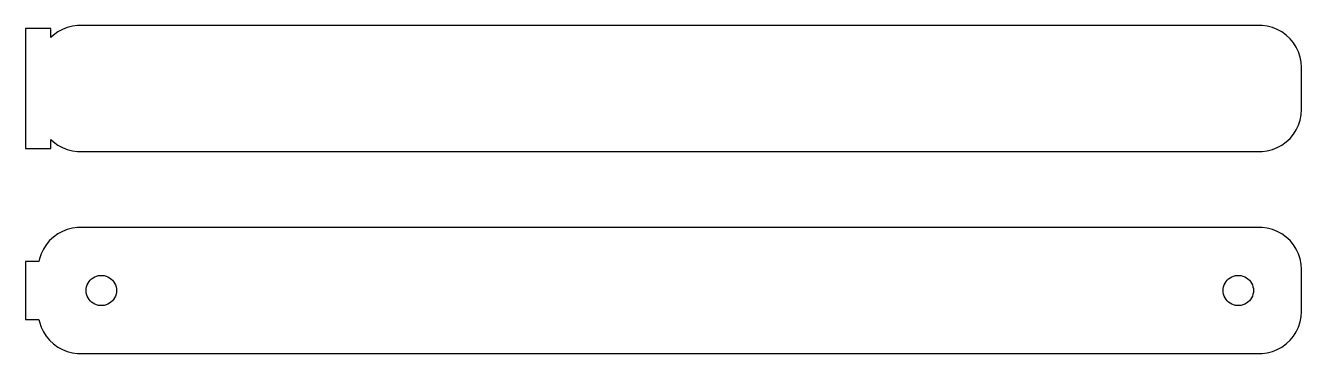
# Model space of a CAD drawing. Header units: metres. Extents: x -76 to 75, y 17 to 55.
import ezdxf

# ---------------------------------------------------------------- set-up
doc = ezdxf.new("R2010")
doc.units = ezdxf.units.M

msp = doc.modelspace()

# ---------------------------------------------------------------- linework, layer by layer
for p, q in [((-73.5, 55.1148), (-76.5, 55.1148)), ((-76.5, 55.1148), (-76.5, 40.8852)), ((-73.5, 54.0587), (-73.5, 55.1148)), ((-72.6791, 54.7216), (-73.1871, 54.3526)), ((-72.1289, 55.0241), (-72.6791, 54.7216)), ((-71.5451, 55.2553), (-72.1289, 55.0241)), ((-70.9369, 55.4114), (-71.5451, 55.2553)), ((-70.3139, 55.4901), (-70.9369, 55.4114)), ((70.3139, 55.4901), (-70.3139, 55.4901)), ((70.9369, 55.4114), (70.3139, 55.4901)), ((71.5451, 55.2553), (70.9369, 55.4114)), ((72.1289, 55.0241), (71.5451, 55.2553)), ((72.6791, 54.7216), (72.1289, 55.0241)), ((73.1871, 54.3526), (72.6791, 54.7216)), ((-73.1871, 54.3526), (-73.5, 54.0587)), ((73.6448, 53.9227), (73.1871, 54.3526)), ((74.0451, 53.4389), (73.6448, 53.9227)), ((74.3815, 52.9088), (74.0451, 53.4389)), ((74.6489, 52.3406), (74.3815, 52.9088)), ((74.8429, 51.7434), (74.6489, 52.3406)), ((74.9606, 51.1267), (74.8429, 51.7434)), ((75, 50.5), (74.9606, 51.1267)), ((75, 45.5), (75, 50.5)), ((74.9606, 44.8733), (75, 45.5)), ((74.6489, 43.6594), (74.8429, 44.2566)), ((74.8429, 44.2566), (74.9606, 44.8733)), ((73.6448, 42.0773), (74.0451, 42.5611)), ((74.0451, 42.5611), (74.3815, 43.0912)), ((74.3815, 43.0912), (74.6489, 43.6594)), ((-73.5, 40.8852), (-73.5, 41.9413)), ((-73.5, 41.9413), (-73.1871, 41.6474)), ((-73.1871, 41.6474), (-72.6791, 41.2784)), ((-72.6791, 41.2784), (-72.1289, 40.9759)), ((-72.1289, 40.9759), (-71.5451, 40.7447)), ((71.5451, 40.7447), (72.1289, 40.9759)), ((72.1289, 40.9759), (72.6791, 41.2784)), ((72.6791, 41.2784), (73.1871, 41.6474)), ((73.1871, 41.6474), (73.6448, 42.0773)), ((-76.5, 40.8852), (-73.5, 40.8852)), ((-71.5451, 40.7447), (-70.9369, 40.5886)), ((-70.9369, 40.5886), (-70.3139, 40.5099)), ((-70.3139, 40.5099), (70.3139, 40.5099)), ((70.3139, 40.5099), (70.9369, 40.5886)), ((70.9369, 40.5886), (71.5451, 40.7447)), ((-73.1871, 30.3526), (-73.6448, 29.9227)), ((-72.6791, 30.7216), (-73.1871, 30.3526)), ((-72.1289, 31.0241), (-72.6791, 30.7216)), ((-71.5451, 31.2553), (-72.1289, 31.0241)), ((-70.9369, 31.4114), (-71.5451, 31.2553)), ((-70.3139, 31.4901), (-70.9369, 31.4114)), ((70.3139, 31.4901), (-70.3139, 31.4901)), ((70.9369, 31.4114), (70.3139, 31.4901)), ((71.5451, 31.2553), (70.9369, 31.4114)), ((72.1289, 31.0241), (71.5451, 31.2553)), ((72.6791, 30.7216), (72.1289, 31.0241)), ((73.1871, 30.3526), (72.6791, 30.7216)), ((73.6448, 29.9227), (73.1871, 30.3526)), ((-74.3815, 28.9088), (-74.6489, 28.3406)), ((-74.0451, 29.4389), (-74.3815, 28.9088)), ((-73.6448, 29.9227), (-74.0451, 29.4389)), ((74.0451, 29.4389), (73.6448, 29.9227)), ((74.3815, 28.9088), (74.0451, 29.4389)), ((74.6489, 28.3406), (74.3815, 28.9088)), ((-74.9, 27.4442), (-76.5, 27.4442)), ((-76.5, 27.4442), (-76.5, 20.5558)), ((-74.8429, 27.7434), (-74.9, 27.4442)), ((-74.6489, 28.3406), (-74.8429, 27.7434)), ((74.8429, 27.7434), (74.6489, 28.3406)), ((74.9606, 27.1267), (74.8429, 27.7434)), ((-68.0562, 25.7119), (-67.8373, 25.7681)), ((-67.8373, 25.7681), (-67.613, 25.7964)), ((-67.613, 25.7964), (-67.387, 25.7964)), ((-67.387, 25.7964), (-67.1627, 25.7681)), ((-67.1627, 25.7681), (-66.9438, 25.7119)), ((66.9438, 25.7119), (67.1627, 25.7681)), ((67.1627, 25.7681), (67.387, 25.7964)), ((67.387, 25.7964), (67.613, 25.7964)), ((67.613, 25.7964), (67.8373, 25.7681)), ((67.8373, 25.7681), (68.0562, 25.7119)), ((75, 26.5), (74.9606, 27.1267)), ((75, 21.5), (75, 26.5)), ((-69.2858, 24.2256), (-69.2434, 24.4476)), ((-69.2434, 24.4476), (-69.1736, 24.6626)), ((-69.1736, 24.6626), (-69.0773, 24.8671)), ((-69.0773, 24.8671), (-68.9562, 25.058)), ((-68.9562, 25.058), (-68.8121, 25.2322)), ((-68.8121, 25.2322), (-68.6474, 25.3869)), ((-68.6474, 25.3869), (-68.4645, 25.5198)), ((-68.4645, 25.5198), (-68.2664, 25.6287)), ((-68.2664, 25.6287), (-68.0562, 25.7119)), ((-66.9438, 25.7119), (-66.7336, 25.6287)), ((-66.7336, 25.6287), (-66.5355, 25.5198)), ((-66.5355, 25.5198), (-66.3526, 25.3869)), ((-66.3526, 25.3869), (-66.1879, 25.2322)), ((-66.1879, 25.2322), (-66.0438, 25.058)), ((-66.0438, 25.058), (-65.9226, 24.8671)), ((-65.9226, 24.8671), (-65.8264, 24.6626)), ((-65.8264, 24.6626), (-65.7565, 24.4476)), ((-65.7565, 24.4476), (-65.7142, 24.2256)), ((65.7142, 24.2256), (65.7565, 24.4476)), ((65.7565, 24.4476), (65.8264, 24.6626)), ((65.8264, 24.6626), (65.9226, 24.8671)), ((65.9226, 24.8671), (66.0438, 25.058)), ((66.0438, 25.058), (66.1879, 25.2322)), ((66.1879, 25.2322), (66.3526, 25.3869)), ((66.3526, 25.3869), (66.5355, 25.5198)), ((66.5355, 25.5198), (66.7336, 25.6287)), ((66.7336, 25.6287), (66.9438, 25.7119)), ((68.0562, 25.7119), (68.2664, 25.6287)), ((68.2664, 25.6287), (68.4645, 25.5198)), ((68.4645, 25.5198), (68.6474, 25.3869)), ((68.6474, 25.3869), (68.8121, 25.2322)), ((68.8121, 25.2322), (68.9562, 25.058)), ((68.9562, 25.058), (69.0773, 24.8671)), ((69.0773, 24.8671), (69.1736, 24.6626)), ((69.1736, 24.6626), (69.2434, 24.4476)), ((69.2434, 24.4476), (69.2858, 24.2256)), ((-69.3, 24), (-69.2858, 24.2256)), ((-69.2858, 23.7744), (-69.3, 24)), ((-69.2434, 23.5524), (-69.2858, 23.7744)), ((-69.1736, 23.3374), (-69.2434, 23.5524)), ((-69.0773, 23.1329), (-69.1736, 23.3374)), ((-68.9562, 22.942), (-69.0773, 23.1329)), ((-68.8121, 22.7678), (-68.9562, 22.942)), ((-68.6474, 22.6131), (-68.8121, 22.7678)), ((-66.1879, 22.7678), (-66.3526, 22.6131)), ((-66.0438, 22.942), (-66.1879, 22.7678)), ((-65.9226, 23.1329), (-66.0438, 22.942)), ((-65.8264, 23.3374), (-65.9226, 23.1329)), ((-65.7565, 23.5524), (-65.8264, 23.3374)), ((-65.7142, 23.7744), (-65.7565, 23.5524)), ((-65.7142, 24.2256), (-65.7, 24)), ((-65.7, 24), (-65.7142, 23.7744)), ((65.7, 24), (65.7142, 24.2256)), ((65.7142, 23.7744), (65.7, 24)), ((65.7565, 23.5524), (65.7142, 23.7744)), ((65.8264, 23.3374), (65.7565, 23.5524)), ((65.9226, 23.1329), (65.8264, 23.3374)), ((66.0438, 22.942), (65.9226, 23.1329)), ((66.1879, 22.7678), (66.0438, 22.942)), ((66.3526, 22.6131), (66.1879, 22.7678)), ((68.8121, 22.7678), (68.6474, 22.6131)), ((68.9562, 22.942), (68.8121, 22.7678)), ((69.0773, 23.1329), (68.9562, 22.942)), ((69.1736, 23.3374), (69.0773, 23.1329)), ((69.2434, 23.5524), (69.1736, 23.3374)), ((69.2858, 23.7744), (69.2434, 23.5524)), ((69.2858, 24.2256), (69.3, 24)), ((69.3, 24), (69.2858, 23.7744)), ((-68.4645, 22.4802), (-68.6474, 22.6131)), ((-68.2664, 22.3713), (-68.4645, 22.4802)), ((-68.0562, 22.2881), (-68.2664, 22.3713)), ((-67.8373, 22.2319), (-68.0562, 22.2881)), ((-67.613, 22.2036), (-67.8373, 22.2319)), ((-67.387, 22.2036), (-67.613, 22.2036)), ((-67.1627, 22.2319), (-67.387, 22.2036)), ((-66.9438, 22.2881), (-67.1627, 22.2319)), ((-66.7336, 22.3713), (-66.9438, 22.2881)), ((-66.5355, 22.4802), (-66.7336, 22.3713)), ((-66.3526, 22.6131), (-66.5355, 22.4802)), ((66.5355, 22.4802), (66.3526, 22.6131)), ((66.7336, 22.3713), (66.5355, 22.4802)), ((66.9438, 22.2881), (66.7336, 22.3713)), ((67.1627, 22.2319), (66.9438, 22.2881)), ((67.387, 22.2036), (67.1627, 22.2319)), ((67.613, 22.2036), (67.387, 22.2036)), ((67.8373, 22.2319), (67.613, 22.2036)), ((68.0562, 22.2881), (67.8373, 22.2319)), ((68.2664, 22.3713), (68.0562, 22.2881)), ((68.4645, 22.4802), (68.2664, 22.3713)), ((68.6474, 22.6131), (68.4645, 22.4802)), ((74.9606, 20.8733), (75, 21.5)), ((-76.5, 20.5558), (-74.9, 20.5558)), ((-74.9, 20.5558), (-74.8429, 20.2566)), ((-74.8429, 20.2566), (-74.6489, 19.6594)), ((74.6489, 19.6594), (74.8429, 20.2566)), ((74.8429, 20.2566), (74.9606, 20.8733)), ((-74.6489, 19.6594), (-74.3815, 19.0912)), ((-74.3815, 19.0912), (-74.0451, 18.5611)), ((-74.0451, 18.5611), (-73.6448, 18.0773)), ((73.6448, 18.0773), (74.0451, 18.5611)), ((74.0451, 18.5611), (74.3815, 19.0912)), ((74.3815, 19.0912), (74.6489, 19.6594)), ((-73.6448, 18.0773), (-73.1871, 17.6474)), ((-73.1871, 17.6474), (-72.6791, 17.2784)), ((-72.6791, 17.2784), (-72.1289, 16.9759)), ((-72.1289, 16.9759), (-71.5451, 16.7447)), ((-71.5451, 16.7447), (-70.9369, 16.5886)), ((70.9369, 16.5886), (71.5451, 16.7447)), ((71.5451, 16.7447), (72.1289, 16.9759)), ((72.1289, 16.9759), (72.6791, 17.2784)), ((72.6791, 17.2784), (73.1871, 17.6474)), ((73.1871, 17.6474), (73.6448, 18.0773)), ((-70.9369, 16.5886), (-70.3139, 16.5099)), ((-70.3139, 16.5099), (70.3139, 16.5099)), ((70.3139, 16.5099), (70.9369, 16.5886))]:
    msp.add_line(p, q)

doc.saveas('drawing.dxf')
